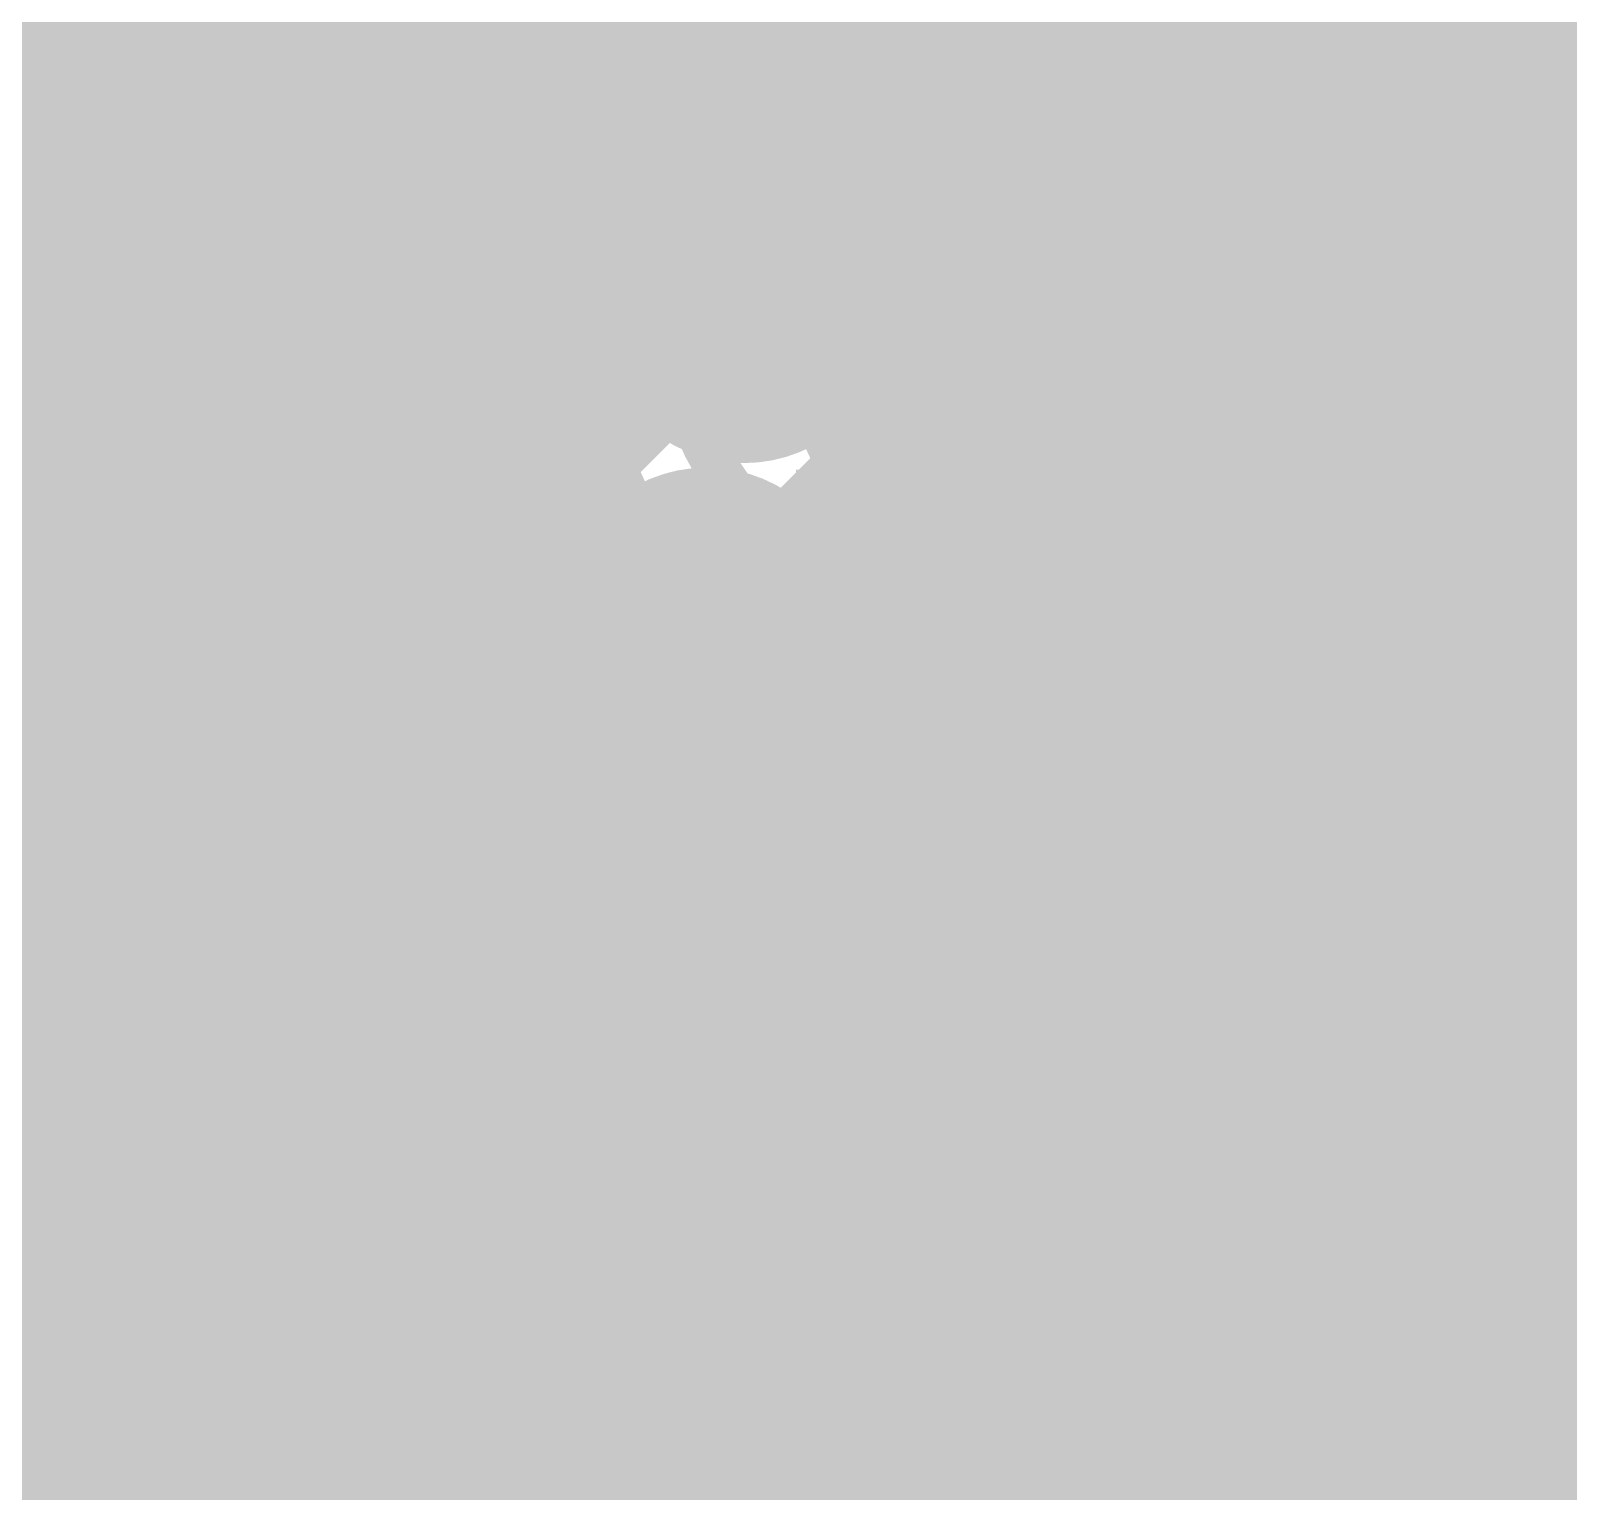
# Model space of a CAD drawing. Extents: x -72 to 72, y -47 to 50.
# Drawn here: x -11.45 to -6.21, y 1.08 to 6.05 of the extents above; entities that cross this region are included whole.
import ezdxf

# ---------------------------------------------------------------- set-up
doc = ezdxf.new("R2010")
doc.units = 0
doc.header["$MEASUREMENT"] = 0
doc.layers.get('0').update_dxf_attribs({"linetype": 'CONTINUOUS'})
for name, color, linetype in [('22-303-0_BOT', 7, 'CONTINUOUS'), ('22-303-0_DRD', 7, 'CONTINUOUS'), ('22-303-0_GND', 6, 'CONTINUOUS'), ('22-303-0_IN1', 4, 'CONTINUOUS'), ('22-303-0_IN2', 3, 'CONTINUOUS'), ('22-303-0_PWR', 5, 'CONTINUOUS'), ('22-303-0_SMB', 10, 'CONTINUOUS'), ('22-303-0_SMT', 14, 'CONTINUOUS'), ('22-303-0_SPB', 9, 'CONTINUOUS'), ('22-303-0_SPT', 12, 'CONTINUOUS'), ('22-303-0_SSB', 11, 'CONTINUOUS'), ('22-303-0_SST', 13, 'CONTINUOUS'), ('22-303-0_TOP', 8, 'CONTINUOUS'), ('THRUHOLE_TAP', 7, 'CONTINUOUS')]:
    doc.layers.add(name, color=color, linetype=linetype)

# ---------------------------------------------------------------- blocks, each defined once
blk = doc.blocks.new('RECTANGLE_4')
blk.add_solid([(0.4826, 0.4064), (0.4826, -0.4064), (-0.4826, 0.4064), (-0.4826, -0.4064)])
blk = doc.blocks.new('ROUND_48')
at = {"const_width": 0.29972}
blk.add_lwpolyline([(-0.14986, 0, 1), (0.14986, 0, 1)], format="xyb", close=True, dxfattribs=at)
blk = doc.blocks.new('RECTANGLE_11')
blk.add_solid([(0.29972, 0.65024), (0.29972, -0.65024), (-0.29972, 0.65024), (-0.29972, -0.65024)])
blk = doc.blocks.new('ROUND_82')
at = {"const_width": 0.50038}
blk.add_lwpolyline([(-0.25019, 0, 1), (0.25019, 0, 1)], format="xyb", close=True, dxfattribs=at)
blk = doc.blocks.new('ROUND_83')
at = {"const_width": 0.50038}
blk.add_lwpolyline([(-0.25019, 0, 1), (0.25019, 0, 1)], format="xyb", close=True, dxfattribs=at)
blk = doc.blocks.new('ROUND_81')
at = {"const_width": 0.0635}
blk.add_lwpolyline([(-0.03175, 0, 1), (0.03175, 0, 1)], format="xyb", close=True, dxfattribs=at)
blk = doc.blocks.new('RECTANGLE_30')
blk.add_solid([(1.09982, 0.8001), (1.09982, -0.8001), (-1.09982, 0.8001), (-1.09982, -0.8001)])
blk = doc.blocks.new('RECTANGLE_31')
blk.add_solid([(1.3716, 1.0795), (1.3716, -1.0795), (-1.3716, 1.0795), (-1.3716, -1.0795)])
blk = doc.blocks.new('ROUND_95')
at = {"const_width": 0.10033}
blk.add_lwpolyline([(-0.050164, 0, 1), (0.050164, 0, 1)], format="xyb", close=True, dxfattribs=at)

msp = doc.modelspace()

# ---------------------------------------------------------------- linework, layer by layer
at = {"layer": '22-303-0_BOT'}
for points, const_width in [([(-24.638, 6.604), (-22.987, 4.953), (-19.431, 4.953), (-19.177, 5.207), (-14.351, 5.207), (-13.716, 4.572), (-13.716, 3.302), (-13.462, 3.048), (-8.382, 3.048), (-7.62, 3.81), (-7.62, 4.06908)], 0.2032), ([(-9.017, 5.08), (-9.5758, 5.6388), (-10.16, 5.6388)], 0.381), ([(-7.62, 5.6388), (-7.62, 4.06908)], 0.381), ([(-6.35, 3.048), (-6.35, 5.0038), (-5.715, 5.6388)], 0.381), ([(-7.01548, 4.9276), (-7.01548, 3.11658)], 0.254), ([(-6.8453, 4.9276), (-7.01548, 4.9276)], 0.254), ([(-6.9596, 4.9276), (-6.9596, -2.9337)], 0.254), ([(-6.8453, 4.9276), (-6.8453, 3.39344)], 0.254), ([(-6.8453, 4.8768), (-7.01548, 4.8768)], 0.254), ([(-6.8453, 4.6482), (-7.01548, 4.6482)], 0.254), ([(-6.8453, 4.4196), (-7.01548, 4.4196)], 0.254), ([(-6.8453, 4.191), (-7.01548, 4.191)], 0.254), ([(-9.144, 4.064), (-9.14908, 4.06908), (-10.16, 4.06908)], 0.381), ([(-6.8453, 3.9624), (-7.01548, 3.9624)], 0.254), ([(-6.8453, 3.7338), (-7.01548, 3.7338)], 0.254), ([(-6.8453, 3.5052), (-7.01548, 3.5052)], 0.254), ([(-6.9088, 3.2766), (-7.01548, 3.2766)], 0.254), ([(-7.73938, 3.11658), (-8.0899, 2.76352)], 0.254), ([(-7.01548, 3.11658), (-7.73938, 3.11658)], 0.254), ([(-7.6454, 3.11658), (-7.6454, -0.57658)], 0.254), ([(-7.4168, 3.11658), (-7.4168, -0.57658)], 0.254), ([(-7.1882, 3.11658), (-7.1882, -0.57658)], 0.254), ([(-6.95452, 3.048), (-7.80796, 3.048)], 0.254), ([(-7.874, 2.98196), (-7.874, -0.57658)], 0.254), ([(-6.9088, 2.8194), (-8.03656, 2.8194)], 0.254), ([(-8.1026, 2.75336), (-8.1026, -0.57658)], 0.254), ([(-8.382, 2.6416), (-13.462, 2.6416)], 0.254), ([(-11.5316, 2.6416), (-11.5316, 0.42164)], 0.254), ([(-11.303, 2.6416), (-11.303, 0.19304)], 0.254), ([(-11.0744, 2.6416), (-11.0744, -0.03556)], 0.254), ([(-10.8458, 2.6416), (-10.8458, -0.26416)], 0.254), ([(-10.6172, 2.6416), (-10.6172, -0.49276)], 0.254), ([(-10.3886, 2.6416), (-10.3886, -0.57658)], 0.254), ([(-10.16, 2.6416), (-10.16, -0.57658)], 0.254), ([(-9.9314, 2.6416), (-9.9314, -0.57658)], 0.254), ([(-9.7028, 2.6416), (-9.7028, -0.57658)], 0.254), ([(-9.4742, 2.6416), (-9.4742, -2.2987)], 0.254), ([(-9.2456, 2.6416), (-9.2456, -2.2987)], 0.254), ([(-9.017, 2.6416), (-9.017, -2.2987)], 0.254), ([(-8.7884, 2.6416), (-8.7884, -2.2987)], 0.254), ([(-8.5598, 2.6416), (-8.5598, -2.2987)], 0.254), ([(-8.3312, 2.64414), (-8.3312, -2.29616)], 0.254), ([(-6.74624, 2.5908), (-13.70076, 2.5908)], 0.254), ([(-6.731, 2.5781), (-6.731, -2.9337)], 0.254), ([(-6.5024, 2.4638), (-6.5024, -2.9337)], 0.254), ([(-6.2738, 2.44856), (-6.2738, -2.9337)], 0.254), ([(-2.3114, 2.3622), (-13.47216, 2.3622)], 0.254), ([(-2.52222, 2.1336), (-13.24356, 2.1336)], 0.254), ([(-2.70002, 1.905), (-13.01496, 1.905)], 0.254), ([(-2.84734, 1.6764), (-12.78636, 1.6764)], 0.254), ([(-2.96926, 1.4478), (-12.55776, 1.4478)], 0.254), ([(-3.07086, 1.2192), (-12.32916, 1.2192)], 0.254), ([(-3.15214, 0.9906), (-12.10056, 0.9906)], 0.254)]:
    msp.add_lwpolyline(points, dxfattribs=dict(at, const_width=const_width))
at = {"layer": '22-303-0_BOT', "const_width": 0.254}
for points in [[(-6.8453, 3.39344, 0.1534382), (-6.95386, 3.048)], [(-6.95452, 3.048, 0.4142136), (-6.35, 2.44348)], [(-6.35, 2.44348, 0.4142136), (-5.74548, 3.048)], [(-8.382, 2.6416, 0.1989124), (-8.09463, 2.76063)]]:
    msp.add_lwpolyline(points, format="xyb", dxfattribs=at)
at = {"layer": '22-303-0_DRD', "const_width": 0.254}
for points in [[(-8.382, 5.715), (-9.652, 4.445)], [(-8.382, 4.445), (-9.652, 5.715)], [(-8.509, 4.699), (-9.779, 3.429)], [(-8.509, 3.429), (-9.779, 4.699)], [(-5.715, 3.683), (-6.985, 2.413)], [(-5.715, 2.413), (-6.985, 3.683)]]:
    msp.add_lwpolyline(points, dxfattribs=at)
at = {"layer": '22-303-0_IN1', "const_width": 0.254}
for points in [[(-10.3124, 14.9606), (-10.3124, -5.08)], [(-10.0838, 14.9606), (-10.0838, -5.08)], [(-9.8552, 14.9606), (-9.8552, -5.08)], [(-9.6266, 14.9606), (-9.6266, 4.42722)], [(-9.398, 14.79296), (-9.398, 5.5499)], [(-9.1694, 14.56436), (-9.1694, 5.6642)], [(-8.9408, 14.33576), (-8.9408, 5.67944)], [(-8.7122, 14.10716), (-8.7122, 5.6007)], [(-8.4836, 13.87856), (-8.4836, 5.36448)], [(-8.255, 13.64996), (-8.255, -5.08)], [(-8.0264, 13.42136), (-8.0264, -5.08)], [(-7.7978, 13.19276), (-7.7978, -5.08)], [(-7.5692, 12.96416), (-7.5692, -5.08)], [(-10.541, 12.8651), (-10.541, -5.08)], [(-10.7696, 12.68984), (-10.7696, -5.08)], [(-6.1976, 11.59256), (-6.1976, 3.6322)], [(-10.9982, 8.46582), (-10.9982, -5.08)], [(-7.3406, 7.58952), (-7.3406, -5.08)], [(-6.4262, 7.4041), (-6.4262, 3.64744)], [(-7.112, 7.35076), (-7.112, -5.08)], [(-6.8834, 7.27456), (-6.8834, 3.33248)], [(-6.6548, 7.2898), (-6.6548, 3.5687)], [(-11.2268, 6.66496), (-11.2268, -5.08)], [(-11.4554, 6.5024), (-11.4554, -5.08)], [(-2.43078, 6.1214), (-19.32178, 6.1214)], [(-2.40538, 5.8928), (-19.13636, 5.8928)], [(-9.17194, 5.6642), (-19.08048, 5.6642)], [(-2.27584, 5.6642), (-8.86206, 5.6642)], [(-9.50468, 5.4356), (-19.11604, 5.4356)], [(14.3256, 5.4356), (-8.52678, 5.4356)], [(-9.60882, 5.207), (-19.26082, 5.207)], [(14.3256, 5.207), (-8.42518, 5.207)], [(-9.61136, 4.9784), (-23.32736, 4.9784)], [(14.3256, 4.9784), (-8.4201, 4.9784)], [(-8.4836, 4.79552), (-8.4836, -5.08)], [(-9.52246, 4.7498), (-23.09876, 4.7498)], [(-1.25222, 4.7498), (-8.509, 4.7498)], [(-8.7122, 4.55676), (-8.7122, 4.48564)], [(-9.54024, 4.5212), (-14.13256, 4.5212)], [(-4.33324, 4.5212), (-8.74776, 4.5212)], [(-9.7028, 4.2926), (-13.97, 4.2926)], [(-4.4958, 4.2926), (-8.5852, 4.2926)], [(-9.74852, 4.064), (-13.92428, 4.064)], [(-4.54152, 4.064), (-8.53948, 4.064)], [(-9.7028, 3.8354), (-13.97, 3.8354)], [(-4.4958, 3.8354), (-8.5852, 3.8354)], [(-9.6266, 3.70078), (-9.6266, -5.08)], [(-9.54024, 3.6068), (-14.13256, 3.6068)], [(-6.58114, 3.6068), (-8.74776, 3.6068)], [(-8.7122, 3.63982), (-8.7122, -5.08)], [(-4.33324, 3.6068), (-6.11886, 3.6068)], [(-9.398, 3.51536), (-9.398, -5.08)], [(-8.9408, 3.49504), (-8.9408, -5.08)], [(-9.1694, 3.45948), (-9.1694, -5.08)], [(-6.85546, 3.3782), (-22.4536, 3.3782)], [(-6.94436, 3.1496), (-22.4536, 3.1496)], [(-6.94182, 2.921), (-22.3901, 2.921)], [(-6.8834, 2.76352), (-6.8834, -5.08)], [(-6.83768, 2.6924), (-22.2758, 2.6924)], [(-6.6548, 2.52476), (-6.6548, -5.08)], [(-6.50494, 2.4638), (-16.27886, 2.4638)], [(-6.4262, 2.44856), (-6.4262, -5.08)], [(-6.1976, 2.4638), (-6.1976, -5.08)], [(-2.20218, 2.4638), (-6.19506, 2.4638)], [(-2.43332, 2.2352), (-16.002, 2.2352)], [(-2.62636, 2.0066), (-15.9131, 2.0066)], [(-2.78384, 1.778), (-15.91818, 1.778)], [(-2.91846, 1.5494), (-16.01978, 1.5494)], [(-3.02768, 1.3208), (-16.35506, 1.3208)], [(-3.11912, 1.0922), (-20.93976, 1.0922)]]:
    msp.add_lwpolyline(points, dxfattribs=at)
for points in [[(-9.017, 5.68452, 0.4142136), (-9.62152, 5.08)], [(-8.41248, 5.08, 0.4142136), (-9.017, 5.68452)], [(-9.62152, 5.08, 0.2254174), (-9.39897, 4.61145)], [(-8.76046, 4.53136, 0.2911885), (-8.41248, 5.08)], [(-9.398, 4.61264, 0.2922202), (-9.74852, 4.064)], [(-8.53948, 4.064, 0.2245609), (-8.7605, 4.53131)], [(-9.74852, 4.064, 0.4142136), (-9.144, 3.45948)], [(-9.144, 3.45948, 0.4142136), (-8.53948, 4.064)], [(-6.35, 3.65252, 0.4142136), (-6.95452, 3.048)], [(-5.74548, 3.048, 0.4142136), (-6.35, 3.65252)], [(-6.95452, 3.048, 0.4142136), (-6.35, 2.44348)], [(-6.35, 2.44348, 0.4142136), (-5.74548, 3.048)]]:
    msp.add_lwpolyline(points, format="xyb", dxfattribs=at)
at = {"layer": '22-303-0_IN2'}
for points, const_width in [([(-27.686, 14.732), (-23.876, 14.732), (-20.828, 11.684), (-19.558, 11.684), (-18.415, 10.541), (-11.303, 10.541), (-6.096, 5.334), (16.383, 5.334), (17.399, 4.318), (19.558, 4.318), (20.574, 5.334), (31.369, 5.334), (33.401, 7.366), (37.846, 7.366), (41.402, 10.922), (42.672, 10.922)], 0.2032), ([(-6.2738, 13.8176), (-6.2738, 6.08584)], 0.254), ([(-27.813, 13.462), (-27.813, 12.954), (-23.749, 8.89), (-14.732, 8.89), (-13.081, 7.239), (-13.081, 6.35), (-2.921, -3.81), (22.098, -3.81), (22.86, -3.048), (22.86, 0), (24.13, 1.27), (27.432, 1.27), (28.321, 2.159), (36.576, 2.159), (37.973, 3.556), (41.91, 3.556), (43.18, 4.826), (43.688, 4.826), (43.688, 4.953)], 0.2032), ([(20.574, 1.016), (20.574, -0.381), (17.653, -3.302), (-2.794, -3.302), (-12.7, 6.604), (-12.7, 7.493), (-14.478, 9.271), (-23.241, 9.271), (-26.67, 12.7)], 0.2032), ([(-19.812, 11.049), (-18.923, 10.16), (-11.557, 10.16), (-6.35, 4.953), (12.065, 4.953), (15.24, 1.778), (17.653, 1.778), (17.907, 2.032), (20.32, 2.032), (20.701, 1.651), (22.606, 1.651), (23.368, 2.413), (25.273, 2.413)], 0.2032), ([(-11.0109, 10.82294), (-5.92836, 5.7404)], 0.254), ([(-11.72464, 9.7536), (-6.63702, 4.66598)], 0.254), ([(-11.5316, 9.56056), (-11.5316, 6.00964)], 0.254), ([(-11.303, 9.33196), (-11.303, 5.78104)], 0.254), ([(-11.0744, 9.10336), (-11.0744, 5.55244)], 0.254), ([(-10.8458, 8.87476), (-10.8458, 5.32384)], 0.254), ([(13.716, -4.445), (-2.921, -4.445), (-13.462, 6.096), (-13.462, 6.985), (-14.986, 8.509), (-21.463, 8.509), (-21.971, 8.001), (-21.971, 6.477), (-22.733, 5.715), (-27.432, 5.715), (-29.337, 7.62), (-33.401, 7.62), (-34.544, 8.763), (-37.084, 8.763)], 0.2032), ([(-10.6172, 8.64616), (-10.6172, 5.09524)], 0.254), ([(-10.3886, 8.41756), (-10.3886, 4.86664)], 0.254), ([(-10.16, 8.18896), (-10.16, 4.63804)], 0.254), ([(-9.9314, 7.96036), (-9.9314, 4.40944)], 0.254), ([(31.75, -4.826), (31.242, -4.318), (26.924, -4.318), (26.035, -5.207), (13.589, -5.207), (13.208, -4.826), (-3.175, -4.826), (-9.144, 1.143), (-45.466, 1.143), (-47.625, 3.302), (-47.625, 6.477), (-46.228, 7.874), (-37.084, 7.874)], 0.2032), ([(-9.7028, 7.73176), (-9.7028, 4.29514)], 0.254), ([(-9.4742, 7.50316), (-9.4742, 5.47624)], 0.254), ([(-9.2456, 7.27456), (-9.2456, 5.6388)], 0.254), ([(-9.017, 7.04596), (-9.017, 5.68452)], 0.254), ([(-8.7884, 6.81736), (-8.7884, 5.6388)], 0.254), ([(-12.2936, 6.77164), (-9.73074, 4.20878)], 0.254), ([(-8.5598, 6.58876), (-8.5598, 5.47624)], 0.254), ([(-8.3312, 6.36016), (-8.3312, 2.80924)], 0.254), ([(-8.1026, 6.13156), (-8.1026, 2.58064)], 0.254), ([(-7.99084, 6.0198), (-11.54176, 6.0198)], 0.254), ([(-2.43078, 6.0198), (-6.20776, 6.0198)], 0.254), ([(-7.874, 5.90296), (-7.874, 2.35204)], 0.254), ([(-13.74394, 5.8039), (-9.48944, 1.5494)], 0.254), ([(-7.76224, 5.7912), (-11.31316, 5.7912)], 0.254), ([(-7.6454, 5.67436), (-7.6454, 2.12344)], 0.254), ([(-9.38022, 5.5626), (-11.08456, 5.5626)], 0.254), ([(-7.53364, 5.5626), (-8.65378, 5.5626)], 0.254), ([(-7.4168, 5.44576), (-7.4168, 1.89484)], 0.254), ([(-9.56564, 5.334), (-10.85596, 5.334)], 0.254), ([(-7.30504, 5.334), (-8.46836, 5.334)], 0.254), ([(-7.1882, 5.21716), (-7.1882, 1.66624)], 0.254), ([(-9.62152, 5.1054), (-10.62736, 5.1054)], 0.254), ([(-7.07644, 5.1054), (-8.41248, 5.1054)], 0.254), ([(-6.9596, 4.98856), (-6.9596, 1.43764)], 0.254), ([(-9.58596, 4.8768), (-10.39876, 4.8768)], 0.254), ([(-6.84784, 4.8768), (-8.44804, 4.8768)], 0.254), ([(-6.731, 4.75996), (-6.731, 3.5179)], 0.254), ([(-9.43864, 4.6482), (-10.17016, 4.6482)], 0.254), ([(-9.4742, 4.68376), (-9.4742, 4.56946)], 0.254), ([(-6.61924, 4.6482), (-8.59282, 4.6482)], 0.254), ([(-8.5598, 4.68376), (-8.5598, 4.21894)], 0.254), ([(-6.5024, 4.57708), (-6.5024, 3.6322)], 0.254), ([(-4.30022, 4.5466), (-6.35, 4.5466)], 0.254), ([(-6.2738, 4.5466), (-6.2738, 3.64744)], 0.254), ([(-9.63168, 4.4196), (-9.94156, 4.4196)], 0.254), ([(-4.42468, 4.4196), (-8.65378, 4.4196)], 0.254), ([(-4.52882, 4.191), (-8.55218, 4.191)], 0.254), ([(-4.53136, 3.9624), (-8.5471, 3.9624)], 0.254), ([(-8.5598, 3.90906), (-8.5598, 3.03784)], 0.254), ([(-4.44246, 3.7338), (-8.636, 3.7338)], 0.254), ([(-11.5316, 3.59156), (-11.5316, 1.5494)], 0.254), ([(-8.7884, 3.57378), (-8.7884, 3.26644)], 0.254), ([(-11.44524, 3.5052), (-20.17014, 3.5052)], 0.254), ([(-6.74624, 3.5052), (-8.91286, 3.5052)], 0.254), ([(-8.99922, 3.47726), (-2.62636, -2.8956)], 0.254), ([(-11.303, 3.36296), (-11.303, 1.5494)], 0.254), ([(-11.21664, 3.2766), (-20.27936, 3.2766)], 0.254), ([(-6.9088, 3.2766), (-8.79856, 3.2766)], 0.254), ([(-11.0744, 3.13436), (-11.0744, 1.5494)], 0.254), ([(-10.98804, 3.048), (-20.50796, 3.048)], 0.254), ([(-6.95452, 3.048), (-8.56996, 3.048)], 0.254), ([(-10.8458, 2.90576), (-10.8458, 1.5494)], 0.254), ([(-10.75944, 2.8194), (-20.73656, 2.8194)], 0.254), ([(-6.9088, 2.8194), (-8.34136, 2.8194)], 0.254), ([(-10.6172, 2.67716), (-10.6172, 1.5494)], 0.254), ([(-10.53084, 2.5908), (-20.96516, 2.5908)], 0.254), ([(-6.74624, 2.5908), (-8.11276, 2.5908)], 0.254), ([(-6.731, 2.5781), (-6.731, 1.20904)], 0.254), ([(-10.3886, 2.44856), (-10.3886, 1.5494)], 0.254), ([(-6.5024, 2.4638), (-6.5024, 0.98044)], 0.254), ([(-6.2738, 2.44856), (-6.2738, 0.75184)], 0.254), ([(-10.30224, 2.3622), (-20.67306, 2.3622)], 0.254), ([(-2.3114, 2.3622), (-7.88416, 2.3622)], 0.254), ([(-10.16, 2.21996), (-10.16, 1.5494)], 0.254), ([(-10.07364, 2.1336), (-20.33778, 2.1336)], 0.254), ([(-2.52222, 2.1336), (-7.65556, 2.1336)], 0.254), ([(-9.9314, 1.99136), (-9.9314, 1.5494)], 0.254), ([(-9.84504, 1.905), (-20.23618, 1.905)], 0.254), ([(-2.70002, 1.905), (-7.42696, 1.905)], 0.254), ([(-9.7028, 1.76276), (-9.7028, 1.5494)], 0.254), ([(-9.61644, 1.6764), (-20.2311, 1.6764)], 0.254), ([(-2.84734, 1.6764), (-7.19836, 1.6764)], 0.254), ([(-9.48944, 1.5494), (-20.2692, 1.5494)], 0.254), ([(-2.96926, 1.4478), (-6.96976, 1.4478)], 0.254), ([(-3.07086, 1.2192), (-6.74116, 1.2192)], 0.254), ([(-3.15214, 0.9906), (-6.51256, 0.9906)], 0.254)]:
    msp.add_lwpolyline(points, dxfattribs=dict(at, const_width=const_width))
at = {"layer": '22-303-0_IN2', "const_width": 0.254}
for points in [[(-9.017, 5.68452, 0.4142136), (-9.62152, 5.08)], [(-8.41248, 5.08, 0.4142136), (-9.017, 5.68452)], [(-9.62152, 5.08, 0.2254174), (-9.39897, 4.61145)], [(-8.76046, 4.53136, 0.2911885), (-8.41248, 5.08)], [(-6.63702, 4.66598, 0.1989124), (-6.35, 4.54709)], [(-9.398, 4.61264, 0.2276379), (-9.73098, 4.20884)], [(-8.53948, 4.064, 0.2245609), (-8.7605, 4.53131)], [(-8.99922, 3.47726, 0.3450056), (-8.53948, 4.064)], [(-6.35, 3.65252, 0.4142136), (-6.95452, 3.048)], [(-5.74548, 3.048, 0.4142136), (-6.35, 3.65252)], [(-6.95452, 3.048, 0.4142136), (-6.35, 2.44348)], [(-6.35, 2.44348, 0.4142136), (-5.74548, 3.048)]]:
    msp.add_lwpolyline(points, format="xyb", dxfattribs=at)
at = {"layer": '22-303-0_SSB', "const_width": 0.1524}
for points in [[(-9.3345, 7.8105), (-9.3345, 4.8895), (-10.9728, 4.8895), (-10.9728, 7.8105), (-9.3345, 7.8105)], [(-8.4455, 4.8895), (-8.4455, 7.8105), (-6.8072, 7.8105), (-6.8072, 4.8895), (-8.4455, 4.8895)], [(-6.5405, 4.8895), (-6.5405, 7.8105), (-4.9022, 7.8105), (-4.9022, 4.8895), (-6.5405, 4.8895)], [(-8.86206, 4.8133), (-8.86206, 5.1181), (-9.03224, 5.1689), (-9.20242, 5.1689), (-9.37006, 5.1181), (-9.37006, 4.8133), (-9.20242, 4.7625), (-9.03224, 4.7625), (-8.35406, 4.9657)], [(-9.37006, 4.1021), (-8.35406, 4.4069), (-8.35406, 4.0005)], [(-8.86206, 3.4925), (-9.37006, 3.6449)], [(-8.86206, 3.2385), (-8.86206, 3.5433), (-8.69442, 3.6449), (-8.52424, 3.6449), (-8.35406, 3.5433), (-8.35406, 3.2385), (-9.37006, 3.2385)], [(-9.52754, -0.43434), (-9.62914, -0.53594), (-13.52804, -0.53594), (-13.52804, 3.06832), (-9.33196, 3.06832), (-9.33196, -0.2286), (-9.52754, -0.43434)], [(-4.44754, -0.43434), (-4.54914, -0.53594), (-8.44804, -0.53594), (-8.44804, 3.06832), (-4.25196, 3.06832), (-4.25196, -0.2286), (-4.44754, -0.43434)]]:
    msp.add_lwpolyline(points, dxfattribs=at)
at = {"layer": '22-303-0_SST', "const_width": 0.1524}
for points in [[(-11.2522, 6.07822), (-11.2522, 6.87832), (-5.2578, 6.87832), (-5.2578, 6.17982)], [(-11.2522, 3.98018), (-11.2522, 3.28168), (-5.2578, 3.28168), (-5.2578, 3.98018)], [(-12.79144, 0.92456), (-12.79398, -3.429), (-12.79398, -5.0673), (-8.79602, -5.0673), (-8.7884, 2.0574), (-9.2456, 2.5146), (-12.446, 2.5146), (-12.8016, 2.0828), (-12.79144, 0.92456)], [(-8.34644, 0.92456), (-8.34898, -3.429), (-8.34898, -5.0673), (-4.35102, -5.0673), (-4.3434, 2.0574), (-4.8006, 2.5146), (-8.001, 2.5146), (-8.3566, 2.0828), (-8.34644, 0.92456)], [(-9.2456, 2.4638), (-12.446, 2.4638), (-12.573, 2.3114), (-12.6492, 2.2606), (-12.7, 2.2098)], [(-9.23036, 2.44856), (-12.4587, 2.44856)], [(-11.50112, 2.4638), (-11.50112, 2.286)], [(-11.36396, 2.4638), (-11.36396, 2.286)], [(-11.2268, 2.4638), (-11.2268, 2.286)], [(-11.08964, 2.4638), (-11.08964, 2.286)], [(-10.95248, 2.4638), (-10.95248, 2.286)], [(-10.81532, 2.4638), (-10.81532, 2.286)], [(-10.67816, 2.4638), (-10.67816, 2.286)], [(-10.541, 2.4638), (-10.541, 2.286)], [(-10.40384, 2.4638), (-10.40384, 2.286)], [(-10.26668, 2.4638), (-10.26668, 2.286)], [(-10.12952, 2.4638), (-10.12952, 2.286)], [(-9.99236, 2.4638), (-9.99236, 2.286)], [(-9.8552, 2.4638), (-9.8552, 2.286)], [(-9.71804, 2.4638), (-9.71804, 2.286)], [(-9.58088, 2.4638), (-9.58088, 2.286)], [(-9.44372, 2.4638), (-9.44372, 2.286)], [(-9.30656, 2.4638), (-9.30656, 2.286)], [(-9.2456, 2.4638), (-9.0678, 2.286)], [(-4.8006, 2.4638), (-8.001, 2.4638), (-8.128, 2.3114), (-8.2042, 2.2606), (-8.255, 2.2098)], [(-8.01624, 2.44602), (-8.01624, 2.286)], [(-4.78536, 2.44856), (-8.0137, 2.44856)], [(-7.87908, 2.4638), (-7.87908, 2.286)], [(-7.74192, 2.4638), (-7.74192, 2.286)], [(-7.60476, 2.4638), (-7.60476, 2.286)], [(-7.4676, 2.4638), (-7.4676, 2.286)], [(-7.33044, 2.4638), (-7.33044, 2.286)], [(-7.19328, 2.4638), (-7.19328, 2.286)], [(-7.05612, 2.4638), (-7.05612, 2.286)], [(-6.91896, 2.4638), (-6.91896, 2.286)], [(-6.7818, 2.4638), (-6.7818, 2.286)], [(-6.64464, 2.4638), (-6.64464, 2.286)], [(-6.50748, 2.4638), (-6.50748, 2.286)], [(-6.37032, 2.4638), (-6.37032, 2.286)], [(-6.23316, 2.4638), (-6.23316, 2.286)], [(-9.1694, 2.3876), (-9.1694, 2.286)], [(-9.0932, 2.3114), (-12.573, 2.3114)], [(-9.0678, 2.286), (-12.573, 2.286)], [(-8.1534, 2.3114), (-8.255, 2.2098)], [(-8.1534, 2.3114), (-8.128, 2.286)], [(-4.6482, 2.3114), (-8.128, 2.3114)], [(-4.6228, 2.286), (-8.128, 2.286)], [(-8.0772, 1.92024), (-8.0772, 1.63322)], [(-7.8994, 1.86436), (-8.15086, 1.86436)], [(-7.94004, 1.90246), (-7.94004, 1.651)], [(-7.88162, 1.7272), (-8.16864, 1.7272)]]:
    msp.add_lwpolyline(points, dxfattribs=at)
for points in [[(-8.255, 6.07822, 0.4142136), (-9.25322, 5.08)], [(-7.25678, 5.08, 0.4142136), (-8.255, 6.07822)], [(-9.25322, 5.08, 0.4142136), (-8.255, 4.08178)], [(-8.255, 4.08178, 0.4142136), (-7.25678, 5.08)], [(-8.0264, 1.9304, 0.4142136), (-8.1788, 1.778)], [(-7.874, 1.778, 0.4142136), (-8.0264, 1.9304)], [(-8.1788, 1.778, 0.4142136), (-8.0264, 1.6256)], [(-8.0264, 1.6256, 0.4142136), (-7.874, 1.778)]]:
    msp.add_lwpolyline(points, format="xyb", dxfattribs=at)
at = {"layer": '22-303-0_TOP'}
for points, const_width in [([(-7.4168, 8.2677), (-7.4168, 2.3241)], 0.254), ([(-7.1882, 8.2677), (-7.1882, 2.3241)], 0.254), ([(-6.9596, 8.2677), (-6.9596, 5.08)], 0.254), ([(-9.4742, 6.89102), (-9.4742, 5.5753)], 0.254), ([(-9.2456, 6.89102), (-9.2456, 5.6388)], 0.254), ([(-9.017, 6.89102), (-9.017, 5.68452)], 0.254), ([(-8.7884, 6.89102), (-8.7884, 5.6388)], 0.254), ([(-8.5598, 6.89102), (-8.5598, 5.47624)], 0.254), ([(-8.3312, 6.89102), (-8.3312, -2.54)], 0.254), ([(-8.1026, 6.89102), (-8.1026, -2.54)], 0.254), ([(-7.874, 6.89102), (-7.874, 2.3241)], 0.254), ([(-7.6454, 6.89102), (-7.6454, 2.3241)], 0.254), ([(-9.5504, 6.1849), (-9.5504, 5.5753)], 0.254), ([(-6.9596, 6.1849), (-6.9596, 5.08)], 0.254), ([(-6.9596, 6.0198), (-9.5504, 6.0198)], 0.254), ([(-6.9596, 5.7912), (-9.5504, 5.7912)], 0.254), ([(-9.36244, 5.5753), (-9.5504, 5.5753)], 0.254), ([(-9.38022, 5.5626), (-9.5504, 5.5626)], 0.254), ([(-6.9596, 5.5626), (-8.65378, 5.5626)], 0.254), ([(-6.9596, 5.334), (-8.46836, 5.334)], 0.254), ([(-10.95502, 5.08), (-10.95502, 1.0922), (-10.795, 0.9398)], 0.635), ([(-6.35, 0.9398), (-6.35, 3.048), (-6.35, 4.95554), (-6.21792, 5.08), (-5.55498, 5.08)], 0.635), ([(-11.049, 5.08), (-10.95502, 5.08)], 0.381), ([(-10.95502, 5.08), (-9.017, 5.08)], 0.381), ([(-6.9596, 5.1054), (-8.41248, 5.1054)], 0.254), ([(-6.9723, 4.95554), (-6.9723, 3.048)], 0.254), ([(-6.9723, 4.8768), (-8.44804, 4.8768)], 0.254), ([(-6.9596, 4.83108), (-6.9596, 3.9751)], 0.254), ([(-6.9596, 4.83108), (-6.9596, 3.17246)], 0.254), ([(-6.9723, 4.6482), (-8.59282, 4.6482)], 0.254), ([(-8.5598, 4.68376), (-8.5598, 4.21894)], 0.254), ([(-6.9723, 4.4196), (-8.65378, 4.4196)], 0.254), ([(-6.9723, 4.191), (-8.55218, 4.191)], 0.254), ([(-10.33272, 3.9751), (-10.33272, 2.3241)], 0.254), ([(-9.7409, 3.9751), (-10.33272, 3.9751)], 0.254), ([(-9.73836, 3.9624), (-10.33272, 3.9624)], 0.254), ([(-10.16, 3.9751), (-10.16, 2.3241)], 0.254), ([(-9.9314, 3.9751), (-9.9314, 2.3241)], 0.254), ([(-6.9723, 3.9624), (-8.5471, 3.9624)], 0.254), ([(-8.5598, 3.90906), (-8.5598, -2.54)], 0.254), ([(-9.7028, 3.83286), (-9.7028, 2.3241)], 0.254), ([(-9.64946, 3.7338), (-10.33272, 3.7338)], 0.254), ([(-6.9723, 3.7338), (-8.636, 3.7338)], 0.254), ([(-9.4742, 3.556), (-9.4742, 2.3241)], 0.254), ([(-8.7884, 3.57378), (-8.7884, -2.54)], 0.254), ([(-9.37514, 3.5052), (-10.33272, 3.5052)], 0.254), ([(-6.9723, 3.5052), (-8.91286, 3.5052)], 0.254), ([(-9.2456, 3.4671), (-9.2456, 2.3241)], 0.254), ([(-9.017, 3.47218), (-9.017, -2.54)], 0.254), ([(-6.9723, 3.2766), (-10.33272, 3.2766)], 0.254), ([(-6.35, 0.9398), (-6.35, 3.048)], 0.635), ([(-6.9723, 3.048), (-10.33272, 3.048)], 0.254), ([(-6.9723, 3.048), (-6.9723, 2.3241)], 0.254), ([(-6.9723, 2.8194), (-10.33272, 2.8194)], 0.254), ([(-6.9723, 2.5908), (-10.33272, 2.5908)], 0.254), ([(-6.9723, 2.3622), (-10.33272, 2.3622)], 0.254), ([(-9.1186, 2.3241), (-10.33272, 2.3241)], 0.254), ([(-9.1186, 2.3241), (-9.1186, -0.4445)], 0.254), ([(-6.9723, 2.3241), (-8.0264, 2.3241)], 0.254), ([(-8.0264, 2.3241), (-8.0264, -0.4445)], 0.254), ([(-8.0264, 2.1336), (-9.1186, 2.1336)], 0.254), ([(-8.0264, 1.905), (-9.1186, 1.905)], 0.254), ([(-8.0264, 1.6764), (-9.1186, 1.6764)], 0.254), ([(-8.0264, 1.4478), (-9.1186, 1.4478)], 0.254), ([(-8.0264, 1.2192), (-9.1186, 1.2192)], 0.254), ([(-8.0264, 0.9906), (-9.1186, 0.9906)], 0.254)]:
    msp.add_lwpolyline(points, dxfattribs=dict(at, const_width=const_width))
at = {"layer": '22-303-0_TOP', "const_width": 0.254}
for points in [[(-9.017, 5.68452, 0.1534384), (-9.36282, 5.57584)], [(-8.41248, 5.08, 0.4142136), (-9.017, 5.68452)], [(-8.76046, 4.53136, 0.2911885), (-8.41248, 5.08)], [(-6.9596, 5.08, 0.0503923), (-6.97217, 4.95554)], [(-8.53948, 4.064, 0.2245609), (-8.7605, 4.53131)], [(-9.144, 3.45948, 0.4142136), (-8.53948, 4.064)], [(-9.7409, 3.9751, 0.3715437), (-9.144, 3.45948)]]:
    msp.add_lwpolyline(points, format="xyb", dxfattribs=at)

# ---------------------------------------------------------------- block references
at = {"layer": '22-303-0_BOT'}
for name, p in [('RECTANGLE_4', (-10.16, 5.6388)), ('RECTANGLE_4', (-7.62, 5.6388)), ('ROUND_48', (-9.017, 5.08)), ('RECTANGLE_11', (-10.16, 4.06908)), ('RECTANGLE_11', (-7.62, 4.06908)), ('ROUND_48', (-9.144, 4.064)), ('ROUND_48', (-6.35, 3.048))]:
    msp.add_blockref(name, p, dxfattribs=at)
at = {"layer": '22-303-0_GND'}
for name, p in [('ROUND_82', (-9.017, 5.08)), ('ROUND_82', (-9.144, 4.064)), ('ROUND_83', (-6.35, 3.048))]:
    msp.add_blockref(name, p, dxfattribs=at)
at = {"layer": '22-303-0_IN1'}
for p in [(-9.017, 5.08), (-9.144, 4.064), (-6.35, 3.048)]:
    msp.add_blockref('ROUND_48', p, dxfattribs=at)
at = {"layer": '22-303-0_IN2'}
for p in [(-9.017, 5.08), (-9.144, 4.064), (-6.35, 3.048)]:
    msp.add_blockref('ROUND_48', p, dxfattribs=at)
at = {"layer": '22-303-0_PWR'}
for name, p in [('ROUND_82', (-9.017, 5.08)), ('ROUND_81', (-9.144, 4.064)), ('ROUND_83', (-6.35, 3.048))]:
    msp.add_blockref(name, p, dxfattribs=at)
at = {"layer": '22-303-0_SMB'}
for name, p in [('RECTANGLE_4', (-10.16, 5.6388)), ('RECTANGLE_4', (-7.62, 5.6388)), ('RECTANGLE_11', (-10.16, 4.06908)), ('RECTANGLE_11', (-7.62, 4.06908))]:
    msp.add_blockref(name, p, dxfattribs=at)
at = {"layer": '22-303-0_SMT'}
for name, p in [('RECTANGLE_30', (-10.95502, 5.08)), ('RECTANGLE_30', (-5.55498, 5.08)), ('RECTANGLE_31', (-10.795, 0.9398)), ('RECTANGLE_31', (-6.35, 0.9398))]:
    msp.add_blockref(name, p, dxfattribs=at)
at = {"layer": '22-303-0_SPB'}
for name, p in [('RECTANGLE_4', (-10.16, 5.6388)), ('RECTANGLE_4', (-7.62, 5.6388)), ('RECTANGLE_11', (-10.16, 4.06908)), ('RECTANGLE_11', (-7.62, 4.06908))]:
    msp.add_blockref(name, p, dxfattribs=at)
at = {"layer": '22-303-0_SPT'}
for name, p in [('RECTANGLE_30', (-10.95502, 5.08)), ('RECTANGLE_30', (-5.55498, 5.08)), ('RECTANGLE_31', (-10.795, 0.9398)), ('RECTANGLE_31', (-6.35, 0.9398))]:
    msp.add_blockref(name, p, dxfattribs=at)
at = {"layer": '22-303-0_TOP'}
for name, p in [('RECTANGLE_30', (-10.95502, 5.08)), ('RECTANGLE_30', (-5.55498, 5.08)), ('ROUND_48', (-9.017, 5.08)), ('ROUND_48', (-9.144, 4.064)), ('ROUND_48', (-6.35, 3.048)), ('RECTANGLE_31', (-10.795, 0.9398)), ('RECTANGLE_31', (-6.35, 0.9398))]:
    msp.add_blockref(name, p, dxfattribs=at)
at = {"layer": 'THRUHOLE_TAP'}
for p in [(-9.017, 5.08), (-9.144, 4.064), (-6.35, 3.048)]:
    msp.add_blockref('ROUND_95', p, dxfattribs=at)

doc.saveas('drawing.dxf')
